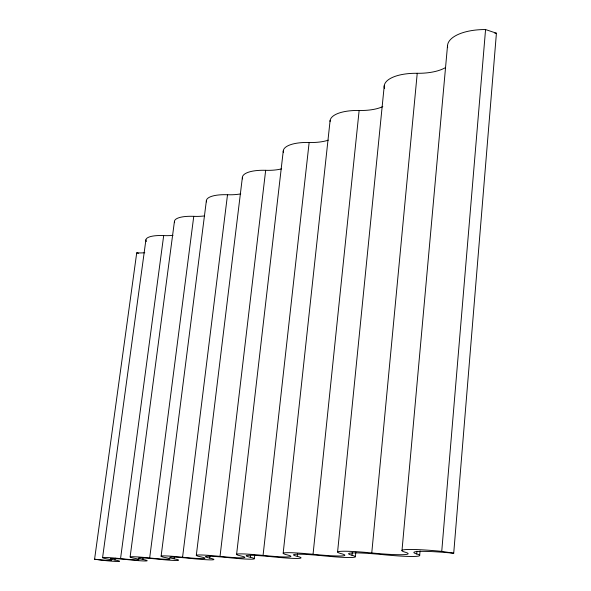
<?xml version="1.0" encoding="UTF-8"?>
<svg xmlns="http://www.w3.org/2000/svg" width="591" height="591" viewBox="0 0 591 591"><rect width="100%" height="100%" fill="white"/><g stroke="black" fill="none" stroke-linecap="round" stroke-linejoin="round"><path stroke-width="0.89" d="M144.773 252.734A24.401 6.73 8.3 0 1 136.72 252.852L94.582 559.226L102.169 560.268A25.568 1.189 7 0 0 114.972 560.009A25.989 1.241 6.9 0 1 128.506 559.736A27.016 1.337 6.9 0 0 142.837 559.448A27.511 1.396 6.8 0 1 158.041 559.145A28.649 1.507 6.9 0 0 174.19 558.827A29.232 1.581 6.8 0 1 191.388 558.48A30.51 1.721 6.8 0 0 209.739 558.111A31.205 1.803 6.7 0 1 229.352 557.719A32.653 1.972 6.7 0 0 250.37 557.298A33.488 2.068 6.6 0 1 272.953 556.848A35.157 2.283 6.6 0 0 297.273 556.36A36.184 2.401 6.4 0 1 323.543 555.836A38.127 2.667 6.4 0 0 352.007 555.267A39.42 2.815 6.2 0 1 382.953 554.646A41.717 3.154 6.2 0 0 416.721 553.966A43.379 3.332 5.9 0 1 453.718 553.228L496.418 33.207L485.566 29.55A40.107 17.708 2 0 0 447.646 47.664M94.582 559.226A25.642 1.197 7 0 0 107.2 558.946A26.063 1.248 6.9 0 1 120.542 558.643A27.097 1.345 6.9 0 0 134.674 558.318A27.585 1.404 6.8 0 1 149.671 557.978A28.737 1.514 6.9 0 0 165.606 557.623A29.314 1.588 6.8 0 1 182.567 557.239A30.606 1.729 6.8 0 0 200.674 556.825A31.293 1.81 6.7 0 1 220.029 556.39A32.756 1.98 6.7 0 0 240.781 555.917A33.584 2.083 6.6 0 1 263.076 555.414A35.268 2.298 6.6 0 0 287.093 554.868A36.287 2.416 6.4 0 1 313.045 554.284A38.238 2.689 6.5 0 0 341.17 553.641A39.523 2.837 6.2 0 1 371.761 552.954A41.835 3.184 6.2 0 0 405.145 552.193A43.49 3.361 6 0 1 441.736 551.366L485.566 29.55M416.721 553.966L416.965 551.211M419.669 555.496L420.068 550.908M401.991 550.605L447.52 45.625M371.761 552.954L417.231 73.291A38.651 16.851 3.8 0 0 445.378 67.662M352.007 555.267L352.273 552.511M355.39 556.759L355.841 552.164M337.572 552.09L384.261 85.643M313.045 554.284L359.136 110.48A35.549 14.413 5.2 0 0 382.798 106.594M297.273 556.36L297.561 553.604M283.155 553.353L330.118 120.475M263.076 555.414L309.145 142.483A32.956 12.448 6.2 0 0 328.264 140.148M250.37 557.298L250.577 555.466M254.344 558.724L254.758 555.067M236.592 554.439L283.252 151.06M220.029 556.39L265.669 170.311A30.754 10.845 6.9 0 0 281.626 168.827M209.739 558.111L209.96 556.279M196.301 555.385L242.384 177.359M174.19 558.827L174.419 556.995M182.567 557.239L227.513 194.735A28.856 9.53 7.4 0 0 240.714 193.855M161.114 556.212L206.399 200.541M142.837 559.448L143.074 557.623M149.671 557.978L193.759 216.343A27.186 8.429 7.8 0 0 204.523 215.885M130.109 557.003L174.434 221.44M120.542 558.643L163.685 235.595A25.716 7.506 8.1 0 0 173.008 235.329M114.972 560.009L115.215 558.177M102.583 557.66L145.918 239.828M441.736 551.366L453.718 553.228M136.72 252.852L138.501 253.266M384.505 88.569A36.672 15.13 3.8 0 1 417.231 73.291M146.339 241.512A24.785 6.996 7.9 0 1 163.685 235.595M494.837 33.207A40.018 17.56 1.8 0 1 496.418 33.207M242.576 178.918A29.461 9.951 6.7 0 1 265.669 170.311M174.648 222.681A26.159 7.816 7.6 0 1 193.759 216.343M330.059 121.48A33.857 13.046 5 0 1 359.136 110.48M206.525 201.923A27.703 8.791 7.2 0 1 227.513 194.735M283.37 152.389A31.486 11.355 6 0 1 309.145 142.483"/></g></svg>
